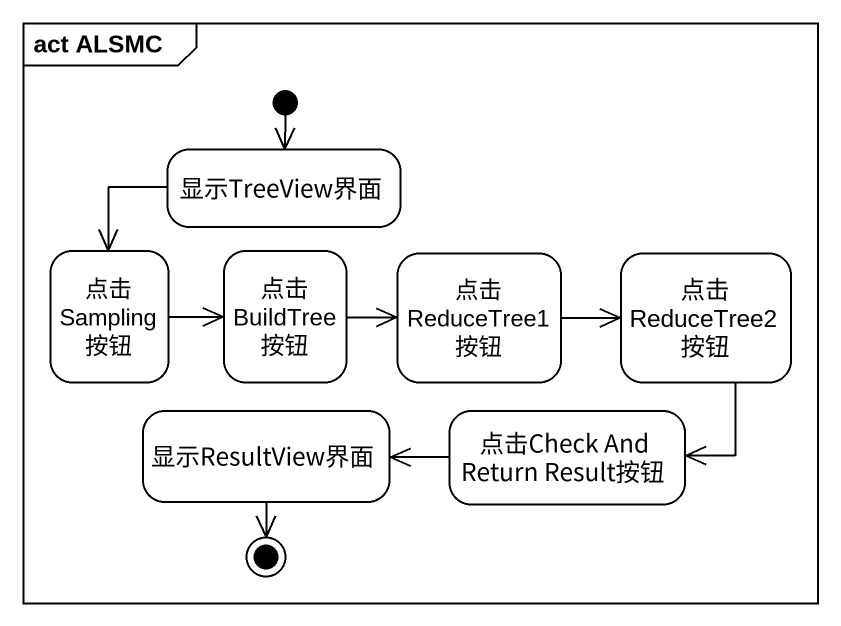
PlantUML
@startuml
mainframe act ALSMC
hide empty description
state 显示TreeView界面
state "点击 Sampling 按钮" as 点击_Sampling_按钮
state "点击 BuildTree 按钮" as 点击_BuildTree_按钮
state "点击 ReduceTree1 按钮" as 点击_ReduceTree1_按钮
state "点击 ReduceTree2 按钮" as 点击_ReduceTree2_按钮
state 显示ResultView界面
state "点击Check And Return Result按钮" as 点击Check_And_Return_Result按钮
[*] --> 显示TreeView界面
显示TreeView界面 --> 点击_Sampling_按钮
点击_Sampling_按钮 -right-> 点击_BuildTree_按钮
点击_BuildTree_按钮 -right-> 点击_ReduceTree1_按钮
点击_ReduceTree1_按钮 -right-> 点击_ReduceTree2_按钮
点击_ReduceTree2_按钮 --> 点击Check_And_Return_Result按钮
点击Check_And_Return_Result按钮 -left-> 显示ResultView界面
显示ResultView界面 --> [*]
@enduml
